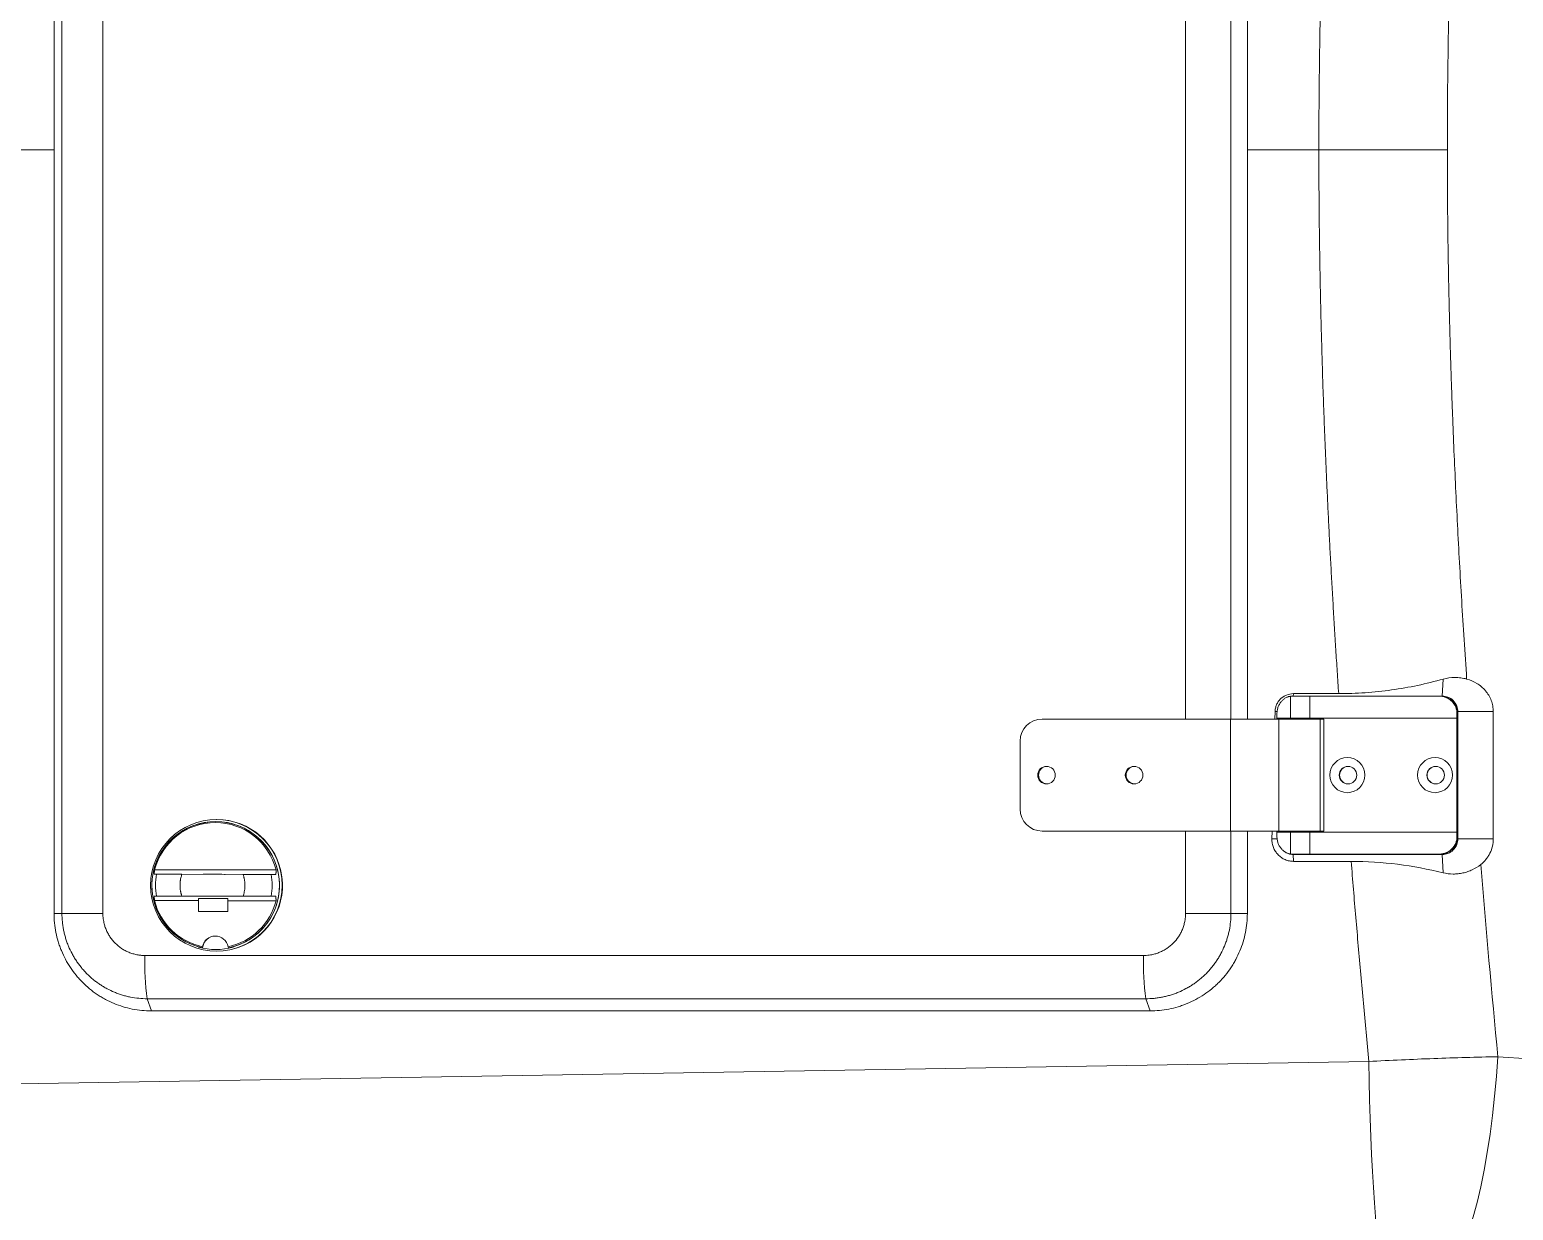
# Model space of a CAD drawing. Header units: millimetres. Extents: x 744 to 5705, y 930 to 4879.
# Drawn here: x 1554 to 1892, y 1414.4 to 1683.4 of the extents above; entities that cross this region are included whole.
import ezdxf

# ---------------------------------------------------------------- set-up
doc = ezdxf.new("R2010")
doc.units = ezdxf.units.MM
doc.header["$MEASUREMENT"] = 0

msp = doc.modelspace()

# ---------------------------------------------------------------- linework, layer by layer
at = {"color": 7, "linetype": 'Continuous', "lineweight": 15, "true_color": 0xffffff}
for p, q in [((1559.55, 1482.06), (1559.55, 1829.99)), ((1561.35, 1482.06), (1561.35, 1829.99)), ((1570.68, 1482.06), (1570.68, 1829.99)), ((1831.4, 1785.73), (1831.4, 1526.32)), ((1876.96, 1656.03), (1847.7, 1656.03)), ((1875.81, 1531.57), (1876.01, 1535.45)), ((1841.23, 1531.54), (1841.23, 1526.57)), ((1841.7, 1531.57), (1845.6, 1531.57)), ((1841.9, 1532.13), (1841.87, 1531.57)), ((1841.9, 1532.13), (1852.21, 1532.13)), ((1845.6, 1531.57), (1875.11, 1531.57)), ((1845.6, 1531.57), (1845.6, 1526.57)), ((1875.35, 1531.57), (1875.11, 1531.57)), ((1837.67, 1526.32), (1837.72, 1528.03)), ((1887.43, 1528.03), (1879.35, 1528.03)), ((1879.35, 1528.03), (1879.35, 1499.03)), ((1887.43, 1528.03), (1887.43, 1499.03)), ((1784.65, 1526.32), (1827.57, 1526.32)), ((1827.57, 1526.32), (1838.61, 1526.32)), ((1827.57, 1500.82), (1827.57, 1526.32)), ((1838.15, 1526.57), (1838.15, 1527.57)), ((1838.15, 1526.32), (1838.15, 1526.57)), ((1838.15, 1526.57), (1841.23, 1526.57)), ((1838.61, 1526.32), (1848.01, 1526.32)), ((1838.61, 1500.82), (1838.61, 1526.32)), ((1841.23, 1526.57), (1845.6, 1526.57)), ((1842.36, 1526.57), (1842.36, 1526.32)), ((1845.6, 1526.57), (1879.16, 1526.57)), ((1847.36, 1526.32), (1847.36, 1526.57)), ((1848.01, 1526.32), (1848.86, 1526.32)), ((1848.01, 1500.82), (1848.01, 1526.32)), ((1848.86, 1500.82), (1848.86, 1526.32)), ((1879.35, 1527.57), (1879.16, 1527.57)), ((1879.16, 1526.57), (1879.16, 1527.57)), ((1879.16, 1526.57), (1879.16, 1500.57)), ((1879.35, 1527.57), (1879.35, 1499.57)), ((1779.66, 1505.82), (1779.66, 1521.32)), ((1596.56, 1503.47), (1596.53, 1503.47)), ((1827.57, 1500.82), (1784.65, 1500.82)), ((1838.61, 1500.82), (1827.57, 1500.82)), ((1831.4, 1500.82), (1831.4, 1482.06)), ((1837, 1499.03), (1837.04, 1500.82)), ((1838.15, 1500.57), (1838.15, 1500.82)), ((1848.01, 1500.82), (1838.61, 1500.82)), ((1842.36, 1500.82), (1842.36, 1500.57)), ((1847.36, 1500.57), (1847.36, 1500.82)), ((1848.86, 1500.82), (1848.01, 1500.82)), ((1841.23, 1500.57), (1838.15, 1500.57)), ((1838.15, 1500.57), (1838.15, 1499.57)), ((1845.6, 1500.57), (1841.23, 1500.57)), ((1841.23, 1495.61), (1841.23, 1500.57)), ((1879.16, 1500.57), (1845.6, 1500.57)), ((1845.6, 1495.57), (1845.6, 1500.57)), ((1879.16, 1499.57), (1879.16, 1500.57)), ((1879.16, 1499.57), (1879.35, 1499.57)), ((1887.43, 1499.03), (1879.35, 1499.03)), ((1845.6, 1495.57), (1841.7, 1495.57)), ((1841.95, 1493.92), (1841.87, 1495.48)), ((1875.81, 1495.48), (1841.87, 1495.48)), ((1875.11, 1495.57), (1845.6, 1495.57)), ((1875.35, 1495.57), (1875.11, 1495.57)), ((1876.02, 1491.31), (1875.81, 1495.48)), ((1610.1, 1490.96), (1582.36, 1490.98)), ((1582.46, 1491.98), (1610.12, 1491.96)), ((1588.68, 1490.97), (1602.61, 1490.96)), ((1855.05, 1493.92), (1841.95, 1493.92)), ((1592.49, 1484.97), (1582.45, 1484.98)), ((1602.6, 1485.96), (1588.68, 1485.97)), ((1599.13, 1485.44), (1592.49, 1485.44)), ((1592.49, 1485.44), (1592.49, 1482.51)), ((1599.13, 1482.51), (1599.13, 1485.44)), ((1610.12, 1484.96), (1599.13, 1484.96)), ((1561.35, 1482.06), (1559.55, 1482.06)), ((1570.68, 1482.06), (1561.35, 1482.06)), ((1599.13, 1482.51), (1592.49, 1482.51)), ((1817.33, 1482.06), (1827.67, 1482.06)), ((1827.67, 1482.06), (1831.4, 1482.06)), ((1592.46, 1474.45), (1592.45, 1474.37)), ((1807.75, 1472.47), (1580.25, 1472.47)), ((1596.53, 1473.47), (1596.56, 1473.47)), ((1581.73, 1459.84), (1580.76, 1462.62)), ((1808.26, 1462.62), (1580.76, 1462.62)), ((1808.26, 1462.62), (1809.23, 1459.84)), ((1809.23, 1459.84), (1581.73, 1459.84)), ((1859.05, 1448.31), (1450.36, 1441.54)), ((1895.69, 1448.95), (1888.46, 1449.4))]:
    msp.add_line(p, q, dxfattribs=at)
at = {"color": 8, "linetype": 'Continuous', "lineweight": 15, "true_color": 0x808080}
for p, q in [((1817.33, 1785.73), (1817.33, 1526.32)), ((1827.67, 1785.73), (1827.67, 1526.32)), ((1559.55, 1656.03), (1510.65, 1656.03)), ((1847.7, 1656.03), (1831.4, 1656.03)), ((1837.72, 1528.03), (1838.17, 1528.03)), ((1817.33, 1500.82), (1817.33, 1482.06)), ((1827.67, 1500.82), (1827.67, 1482.06)), ((1837, 1499.03), (1838.18, 1499.03))]:
    msp.add_line(p, q, dxfattribs=at)
at = {"color": 7, "linetype": 'Continuous', "lineweight": 15, "true_color": 0xffffff}
for points in [[(1593.54, 1490.97), (1593.73, 1490.97), (1594.28, 1490.97), (1595.09, 1490.97), (1596.04, 1490.97), (1597, 1490.97), (1597.81, 1490.97), (1598.35, 1490.96), (1598.54, 1490.96), (1598.35, 1490.96), (1597.81, 1490.97), (1597, 1490.97), (1596.04, 1490.97), (1595.09, 1490.97), (1594.28, 1490.97), (1593.73, 1490.97), (1593.54, 1490.97)], [(1862.19, 1399.99), (1861.91, 1401.31), (1861.63, 1402.98), (1861.36, 1404.99), (1861.09, 1407.33), (1860.83, 1409.97), (1860.58, 1412.91), (1860.34, 1416.12), (1860.12, 1419.57), (1859.91, 1423.24), (1859.72, 1427.11), (1859.54, 1431.14), (1859.39, 1435.31), (1859.25, 1439.58), (1859.14, 1443.92), (1859.05, 1448.31)], [(1876.75, 1399.66), (1877.81, 1400.99), (1878.86, 1402.69), (1879.9, 1404.74), (1880.91, 1407.15), (1881.89, 1409.87), (1882.83, 1412.9), (1883.72, 1416.22), (1884.56, 1419.78), (1885.34, 1423.58), (1886.05, 1427.57), (1886.7, 1431.73), (1887.26, 1436.03), (1887.74, 1440.43), (1888.14, 1444.9), (1888.46, 1449.4)]]:
    msp.add_lwpolyline(points, dxfattribs=at)
for centre, radius in [((1785.64, 1513.57), 2), ((1805.6, 1513.57), 2), ((1854.2, 1513.57), 4), ((1854.33, 1513.57), 2), ((1874.17, 1513.57), 4), ((1874.29, 1513.57), 2), ((1596.55, 1488.46), 14.99)]:
    msp.add_circle(centre, radius, dxfattribs=at)
for centre, radius, start, end in [((1875.35, 1527.58), 4, 359.946, 89.9459), ((1784.65, 1521.33), 5, 90.0542, 180.0541), ((1785.83, 1513.57), 2, 92.7344, 267.2652), ((1785.83, 1513.57), 2, 92.7357, 267.2635), ((1805.79, 1513.57), 2, 92.7344, 267.2652), ((1854.4, 1513.57), 2, 90.087, 269.913), ((1874.36, 1513.57), 2, 90.087, 269.913), ((1784.65, 1505.82), 5, 179.9459, 269.9458), ((1596.38, 1488.45), 14.54, 281.7769, 258.1394), ((1596.38, 1488.45), 14.54, 285.7789, 254.2211), ((1596.29, 1488.5), 14.26, 14.0406, 165.8757), ((1596.54, 1488.47), 15, 270.0841, 89.9159), ((1596.6, 1488.46), 15, 284.7072, 89.9007), ((1875.35, 1499.57), 4, 270.0541, 0.054), ((1842.61, 1495.78), 0.25, 234.7041, 270), ((1847.11, 1495.78), 0.25, 270, 305.2959), ((1596, 1488.47), 13.34, 169.1586, 190.758), ((1595.9, 1488.47), 13.34, 349.1586, 10.758), ((1596.3, 1488.45), 14.28, 194.0747, 258.0164), ((1596.27, 1488.45), 14.28, 281.8998, 345.8419), ((1596.41, 1488.41), 14.59, 254.2311, 285.7689), ((1596.28, 1473.91), 2.99, 10.8435, 169.0727), ((1596.37, 1473.91), 3, 90.0467, 174.1057), ((1638.79, 1470.55), 58.57, 178.1224, 187.7799), ((1866.3, 1470.55), 58.57, 178.1224, 187.7799)]:
    msp.add_arc(centre, radius, start, end, dxfattribs=at)
for points, knots in [([(1847.7, 1656.03), (1847.7, 1657.29), (1847.7, 1659.81), (1847.71, 1663.59), (1847.74, 1667.4), (1847.77, 1671.21), (1847.82, 1675.05), (1847.87, 1678.89), (1847.93, 1682.75), (1848, 1686.63), (1848.08, 1690.52), (1848.17, 1694.43), (1848.27, 1698.35), (1848.38, 1702.29), (1848.5, 1706.24), (1848.63, 1710.21), (1848.77, 1714.19), (1848.92, 1718.19), (1849.07, 1722.2), (1849.24, 1726.22), (1849.41, 1730.27), (1849.6, 1734.32), (1849.79, 1738.39), (1849.99, 1742.48), (1850.2, 1746.58), (1850.42, 1750.7), (1850.65, 1754.83), (1850.89, 1758.97), (1851.14, 1763.13), (1851.39, 1767.31), (1851.65, 1771.5), (1851.93, 1775.71), (1852.11, 1778.52), (1852.21, 1779.92)], [0, 0, 0, 0, 0.030424, 0.060968, 0.091633, 0.122419, 0.153325, 0.184353, 0.215503, 0.246774, 0.278167, 0.309682, 0.341319, 0.373079, 0.404962, 0.436967, 0.469095, 0.501346, 0.533721, 0.566219, 0.598841, 0.631587, 0.664457, 0.69745, 0.730568, 0.763811, 0.797177, 0.830669, 0.864285, 0.898026, 0.931892, 0.965884, 1, 1, 1, 1]), ([(1881.36, 1776.59), (1881.26, 1774.97), (1881.04, 1771.76), (1880.73, 1766.95), (1880.44, 1762.18), (1880.15, 1757.44), (1879.88, 1752.73), (1879.62, 1748.07), (1879.37, 1743.43), (1879.14, 1738.83), (1878.91, 1734.27), (1878.7, 1729.74), (1878.5, 1725.24), (1878.32, 1720.78), (1878.1, 1715.23), (1877.86, 1708.58), (1877.62, 1700.87), (1877.42, 1693.22), (1877.25, 1685.65), (1877.12, 1678.14), (1877.03, 1670.71), (1876.97, 1663.34), (1876.96, 1658.46), (1876.96, 1656.03)], [0, 0, 0, 0, 0.040227, 0.08016, 0.119797, 0.15914, 0.198188, 0.236941, 0.275401, 0.313567, 0.351439, 0.389017, 0.426302, 0.463294, 0.499994, 0.564564, 0.62854, 0.691924, 0.754716, 0.816918, 0.878532, 0.939558, 1, 1, 1, 1]), ([(1852.21, 1532.13), (1852.09, 1533.81), (1851.87, 1537.16), (1851.55, 1542.17), (1851.24, 1547.15), (1850.95, 1552.12), (1850.66, 1557.07), (1850.39, 1561.99), (1850.13, 1566.89), (1849.88, 1571.78), (1849.65, 1576.64), (1849.43, 1581.48), (1849.22, 1586.29), (1849.02, 1591.09), (1848.84, 1595.87), (1848.67, 1600.62), (1848.52, 1605.35), (1848.38, 1610.07), (1848.25, 1614.76), (1848.13, 1619.43), (1848.03, 1624.08), (1847.94, 1628.7), (1847.87, 1633.31), (1847.8, 1637.89), (1847.76, 1642.46), (1847.72, 1647), (1847.7, 1651.52), (1847.7, 1654.53), (1847.7, 1656.03)], [0, 0, 0, 0, 0.040663, 0.081148, 0.121455, 0.161584, 0.201537, 0.241312, 0.28091, 0.320331, 0.359576, 0.398644, 0.437537, 0.476253, 0.514795, 0.553161, 0.591352, 0.629368, 0.66721, 0.704879, 0.742373, 0.779694, 0.816842, 0.853818, 0.890621, 0.927252, 0.963712, 1, 1, 1, 1]), ([(1876.96, 1656.03), (1876.96, 1654.81), (1876.96, 1652.38), (1876.97, 1648.73), (1877, 1645.06), (1877.03, 1641.36), (1877.07, 1637.66), (1877.12, 1633.93), (1877.18, 1630.19), (1877.25, 1626.43), (1877.33, 1622.65), (1877.42, 1618.85), (1877.52, 1615.04), (1877.62, 1611.2), (1877.74, 1607.36), (1877.87, 1603.49), (1878, 1599.6), (1878.2, 1594.26), (1878.47, 1587.42), (1878.85, 1579.06), (1879.27, 1570.57), (1879.73, 1561.96), (1880.23, 1553.24), (1880.77, 1544.39), (1881.17, 1538.46), (1881.36, 1535.47)], [0, 0, 0, 0, 0.030147, 0.060441, 0.09088, 0.121467, 0.1522, 0.18308, 0.214107, 0.245282, 0.276604, 0.308074, 0.339692, 0.371458, 0.403372, 0.435435, 0.467646, 0.500007, 0.568394, 0.637793, 0.708204, 0.779629, 0.852069, 0.925526, 1, 1, 1, 1]), ([(1852.21, 1532.13), (1854.22, 1532.13), (1856.24, 1532.2), (1860.26, 1532.49), (1862.27, 1532.7), (1866.25, 1533.26), (1868.24, 1533.6), (1872.15, 1534.43), (1874.09, 1534.91), (1876.01, 1535.45)], [0, 0, 0, 0, 0.25, 0.25, 0.5, 0.5, 0.75, 0.75, 1, 1, 1, 1]), ([(1876.01, 1535.45), (1876.89, 1535.7), (1877.78, 1535.82), (1879.13, 1535.82), (1879.59, 1535.79), (1880.48, 1535.67), (1880.93, 1535.58), (1881.36, 1535.47)], [0, 0, 0, 0, 0.5, 0.5, 0.75, 0.75, 1, 1, 1, 1]), ([(1881.36, 1535.47), (1882.19, 1535.24), (1882.97, 1534.91), (1884.06, 1534.24), (1884.41, 1533.99), (1885.06, 1533.43), (1885.36, 1533.13), (1885.78, 1532.64), (1885.91, 1532.47), (1886.16, 1532.12), (1886.28, 1531.94), (1886.62, 1531.38), (1886.81, 1530.99), (1887.04, 1530.39), (1887.1, 1530.18), (1887.22, 1529.76), (1887.27, 1529.55), (1887.39, 1528.9), (1887.43, 1528.47), (1887.43, 1528.03)], [0, 0, 0, 0, 0.25, 0.25, 0.375, 0.375, 0.5, 0.5, 0.5625, 0.5625, 0.625, 0.625, 0.75, 0.75, 0.8125, 0.8125, 0.875, 0.875, 1, 1, 1, 1]), ([(1837.72, 1528.03), (1837.72, 1528.3), (1837.75, 1528.57), (1837.87, 1529.09), (1837.95, 1529.35), (1838.17, 1529.85), (1838.3, 1530.09), (1838.6, 1530.53), (1838.78, 1530.74), (1839.17, 1531.12), (1839.37, 1531.29), (1839.83, 1531.59), (1840.07, 1531.71), (1840.81, 1532.02), (1841.35, 1532.13), (1841.9, 1532.13)], [0, 0, 0, 0, 0.125, 0.125, 0.25, 0.25, 0.375, 0.375, 0.5, 0.5, 0.625, 0.625, 0.75, 0.75, 1, 1, 1, 1]), ([(1875.81, 1531.57), (1876.22, 1531.57), (1876.67, 1531.5), (1877.54, 1531.15), (1877.96, 1530.88), (1878.65, 1530.19), (1878.92, 1529.77), (1879.27, 1528.9), (1879.35, 1528.45), (1879.35, 1528.03)], [0, 0, 0, 0, 0.25, 0.25, 0.5, 0.5, 0.75, 0.75, 1, 1, 1, 1]), ([(1841.95, 1493.92), (1841.62, 1493.92), (1841.29, 1493.96), (1840.81, 1494.05), (1840.65, 1494.1), (1840.33, 1494.19), (1840.17, 1494.25), (1839.72, 1494.44), (1839.43, 1494.6), (1838.89, 1494.98), (1838.63, 1495.19), (1838.17, 1495.66), (1837.97, 1495.92), (1837.61, 1496.48), (1837.46, 1496.78), (1837.22, 1497.39), (1837.13, 1497.71), (1837.01, 1498.36), (1836.99, 1498.69), (1837, 1499.03)], [0, 0, 0, 0, 0.125, 0.125, 0.1875, 0.1875, 0.25, 0.25, 0.375, 0.375, 0.5, 0.5, 0.625, 0.625, 0.75, 0.75, 0.875, 0.875, 1, 1, 1, 1]), ([(1879.35, 1499.03), (1879.35, 1498.61), (1879.27, 1498.16), (1878.92, 1497.29), (1878.65, 1496.87), (1877.96, 1496.17), (1877.54, 1495.9), (1876.67, 1495.56), (1876.22, 1495.48), (1875.81, 1495.48)], [0, 0, 0, 0, 0.25, 0.25, 0.5, 0.5, 0.75, 0.75, 1, 1, 1, 1]), ([(1887.43, 1499.03), (1887.43, 1498.46), (1887.37, 1497.9), (1887.1, 1496.81), (1886.91, 1496.28), (1886.53, 1495.53), (1886.39, 1495.29), (1886.09, 1494.82), (1885.92, 1494.59), (1885.39, 1493.94), (1884.99, 1493.55), (1884.56, 1493.2)], [0, 0, 0, 0, 0.25, 0.25, 0.5, 0.5, 0.625, 0.625, 0.75, 0.75, 1, 1, 1, 1]), ([(1841.87, 1495.48), (1841.47, 1495.51), (1840.75, 1495.57), (1840.14, 1495.96), (1839.88, 1496.14)], [0, 0, 0, 0, 0.558845, 1, 1, 1, 1]), ([(1842.61, 1495.53), (1842.61, 1495.53), (1842.61, 1495.53), (1842.62, 1495.53), (1842.65, 1495.53), (1842.69, 1495.53), (1842.76, 1495.53), (1842.86, 1495.53), (1843.01, 1495.53), (1843.21, 1495.53), (1843.43, 1495.53), (1843.68, 1495.53), (1844.01, 1495.53), (1844.37, 1495.53), (1844.65, 1495.53), (1845.04, 1495.53), (1845.58, 1495.53), (1846.19, 1495.53), (1846.54, 1495.53), (1846.74, 1495.53), (1846.83, 1495.53), (1846.92, 1495.53), (1846.99, 1495.53), (1847.04, 1495.53), (1847.08, 1495.53), (1847.1, 1495.53), (1847.11, 1495.53), (1847.11, 1495.53)], [0, 0, 0, 0, 0.0200454, 0.0400901, 0.0601354, 0.0901468, 0.1201508, 0.1528929, 0.1852718, 0.2502318, 0.2829738, 0.3153528, 0.3803128, 0.4403522, 0.4702422, 0.5003837, 0.6096323, 0.698342, 0.7870572, 0.8136762, 0.8402952, 0.866914, 0.8935325, 0.9201505, 0.9467678, 0.9733844, 1, 1, 1, 1]), ([(1582.89, 1490.98), (1582.94, 1490.98), (1583.01, 1490.98), (1583.22, 1490.98), (1583.35, 1490.98), (1583.68, 1490.98), (1583.87, 1490.98), (1584.19, 1490.98), (1584.31, 1490.98), (1584.55, 1490.97), (1584.68, 1490.97), (1585.08, 1490.97), (1585.36, 1490.97), (1585.96, 1490.97), (1586.28, 1490.97), (1586.94, 1490.97), (1587.28, 1490.97), (1587.97, 1490.97), (1588.33, 1490.97), (1588.68, 1490.97)], [0, 0, 0, 0, 0.125, 0.125, 0.25, 0.25, 0.375, 0.375, 0.4375, 0.4375, 0.5, 0.5, 0.625, 0.625, 0.75, 0.75, 0.875, 0.875, 1, 1, 1, 1]), ([(1588.68, 1485.97), (1588.65, 1486.05), (1588.6, 1486.21), (1588.52, 1486.46), (1588.46, 1486.7), (1588.4, 1486.95), (1588.33, 1487.33), (1588.27, 1487.83), (1588.24, 1488.47), (1588.26, 1489.01), (1588.31, 1489.43), (1588.36, 1489.78), (1588.44, 1490.16), (1588.55, 1490.57), (1588.64, 1490.84), (1588.68, 1490.97)], [0, 0, 0, 0, 0.049915, 0.099831, 0.149748, 0.199665, 0.249585, 0.374265, 0.498939, 0.624651, 0.692518, 0.749449, 0.832969, 0.916486, 1, 1, 1, 1]), ([(1602.61, 1490.96), (1602.63, 1490.89), (1602.69, 1490.73), (1602.76, 1490.5), (1602.82, 1490.27), (1602.87, 1490.03), (1602.92, 1489.79), (1602.96, 1489.56), (1603, 1489.24), (1603.03, 1488.88), (1603.04, 1488.46), (1603.03, 1488.03), (1602.99, 1487.55), (1602.9, 1487.01), (1602.78, 1486.48), (1602.66, 1486.13), (1602.6, 1485.96)], [0, 0, 0, 0, 0.0476052, 0.0952105, 0.1428163, 0.190423, 0.2380308, 0.2856401, 0.3255057, 0.4281984, 0.5007565, 0.5718843, 0.6789123, 0.7859434, 0.8929738, 1, 1, 1, 1]), ([(1609.01, 1490.96), (1608.92, 1490.96), (1608.81, 1490.96), (1608.52, 1490.96), (1608.34, 1490.96), (1607.94, 1490.96), (1607.71, 1490.96), (1607.34, 1490.96), (1607.21, 1490.96), (1606.94, 1490.96), (1606.79, 1490.96), (1606.35, 1490.96), (1606.05, 1490.96), (1605.41, 1490.96), (1605.07, 1490.96), (1604.38, 1490.96), (1604.03, 1490.96), (1603.32, 1490.96), (1602.96, 1490.96), (1602.61, 1490.96)], [0, 0, 0, 0, 0.125, 0.125, 0.25, 0.25, 0.375, 0.375, 0.4375, 0.4375, 0.5, 0.5, 0.625, 0.625, 0.75, 0.75, 0.875, 0.875, 1, 1, 1, 1]), ([(1859.05, 1448.31), (1858.84, 1450.53), (1858.43, 1454.95), (1857.83, 1461.56), (1857.24, 1468.12), (1856.67, 1474.64), (1856.11, 1481.11), (1855.57, 1487.53), (1855.23, 1491.79), (1855.05, 1493.92)], [0, 0, 0, 0, 0.1460296, 0.2910017, 0.4349163, 0.5777733, 0.7195728, 0.860315, 1, 1, 1, 1]), ([(1876.02, 1491.31), (1872.61, 1492.15), (1869.15, 1492.8), (1862.12, 1493.69), (1858.59, 1493.91), (1855.05, 1493.92)], [0, 0, 0, 0, 0.5, 0.5, 1, 1, 1, 1]), ([(1884.56, 1493.2), (1883.96, 1492.72), (1883.33, 1492.33), (1882.31, 1491.84), (1881.96, 1491.7), (1881.25, 1491.46), (1880.88, 1491.36), (1880.15, 1491.19), (1879.78, 1491.13), (1879.03, 1491.05), (1878.66, 1491.03), (1877.52, 1491.04), (1876.76, 1491.13), (1876.02, 1491.31)], [0, 0, 0, 0, 0.25, 0.25, 0.375, 0.375, 0.5, 0.5, 0.625, 0.625, 0.75, 0.75, 1, 1, 1, 1]), ([(1588.68, 1485.97), (1588.32, 1485.97), (1587.97, 1485.97), (1587.28, 1485.97), (1586.93, 1485.97), (1586.27, 1485.97), (1585.96, 1485.97), (1585.36, 1485.97), (1585.07, 1485.97), (1584.54, 1485.97), (1584.3, 1485.98), (1583.98, 1485.98), (1583.88, 1485.98), (1583.68, 1485.98), (1583.59, 1485.98), (1583.35, 1485.98), (1583.21, 1485.98), (1583.01, 1485.98), (1582.93, 1485.98), (1582.89, 1485.98)], [0, 0, 0, 0, 0.125, 0.125, 0.25, 0.25, 0.375, 0.375, 0.5, 0.5, 0.625, 0.625, 0.6875, 0.6875, 0.75, 0.75, 0.875, 0.875, 1, 1, 1, 1]), ([(1609, 1485.96), (1608.92, 1485.96), (1608.8, 1485.96), (1608.51, 1485.96), (1608.34, 1485.96), (1607.93, 1485.96), (1607.71, 1485.96), (1607.33, 1485.96), (1607.2, 1485.96), (1606.93, 1485.96), (1606.79, 1485.96), (1606.35, 1485.96), (1606.04, 1485.96), (1605.4, 1485.96), (1605.06, 1485.96), (1604.38, 1485.96), (1604.03, 1485.96), (1603.32, 1485.96), (1602.96, 1485.96), (1602.6, 1485.96)], [0, 0, 0, 0, 0.125, 0.125, 0.25, 0.25, 0.375, 0.375, 0.4375, 0.4375, 0.5, 0.5, 0.625, 0.625, 0.75, 0.75, 0.875, 0.875, 1, 1, 1, 1]), ([(1581.73, 1459.84), (1580.99, 1459.84), (1580.27, 1459.88), (1578.81, 1460.02), (1578.09, 1460.13), (1575.94, 1460.56), (1574.56, 1460.99), (1572.55, 1461.82), (1571.9, 1462.13), (1570.93, 1462.65), (1570.61, 1462.83), (1569.99, 1463.21), (1569.68, 1463.4), (1568.17, 1464.41), (1567.06, 1465.33), (1565.78, 1466.62), (1565.53, 1466.88), (1565.04, 1467.42), (1564.8, 1467.7), (1564.1, 1468.55), (1563.67, 1469.14), (1562.47, 1470.94), (1561.79, 1472.22), (1561.09, 1473.91), (1560.96, 1474.26), (1560.72, 1474.94), (1560.6, 1475.29), (1560.29, 1476.33), (1560.11, 1477.03), (1559.69, 1479.15), (1559.55, 1480.59), (1559.55, 1482.06)], [0, 0, 0, 0, 0.0625, 0.0625, 0.125, 0.125, 0.25, 0.25, 0.3125, 0.3125, 0.34375, 0.34375, 0.375, 0.375, 0.5, 0.5, 0.53125, 0.53125, 0.5625, 0.5625, 0.625, 0.625, 0.75, 0.75, 0.78125, 0.78125, 0.8125, 0.8125, 0.875, 0.875, 1, 1, 1, 1]), ([(1580.76, 1462.62), (1579.49, 1462.62), (1578.21, 1462.75), (1576.83, 1463.02), (1576.67, 1463.05), (1576.36, 1463.12), (1576.21, 1463.16), (1575.75, 1463.27), (1575.45, 1463.36), (1574.99, 1463.5), (1574.84, 1463.55), (1574.53, 1463.65), (1574.38, 1463.7), (1573.93, 1463.86), (1573.63, 1463.97), (1572.75, 1464.34), (1572.17, 1464.61), (1571.48, 1464.98), (1571.34, 1465.06), (1571.06, 1465.22), (1570.93, 1465.3), (1570.52, 1465.54), (1570.26, 1465.71), (1569.86, 1465.97), (1569.73, 1466.06), (1569.47, 1466.24), (1569.34, 1466.34), (1568.96, 1466.62), (1568.7, 1466.82), (1567.96, 1467.43), (1567.48, 1467.86), (1566.82, 1468.53), (1566.6, 1468.76), (1566.17, 1469.23), (1565.97, 1469.47), (1565.57, 1469.96), (1565.37, 1470.21), (1564.99, 1470.72), (1564.81, 1470.98), (1564.54, 1471.38), (1564.46, 1471.51), (1564.29, 1471.78), (1564.2, 1471.92), (1563.95, 1472.33), (1563.8, 1472.61), (1563.35, 1473.45), (1563.07, 1474.03), (1562.8, 1474.68), (1562.77, 1474.76), (1562.71, 1474.9), (1562.69, 1474.98), (1562.6, 1475.2), (1562.55, 1475.35), (1562.39, 1475.79), (1562.29, 1476.09), (1562.15, 1476.55), (1562.1, 1476.7), (1562.02, 1477.01), (1561.98, 1477.16), (1561.86, 1477.63), (1561.79, 1477.94), (1561.67, 1478.57), (1561.61, 1478.88), (1561.52, 1479.51), (1561.48, 1479.83), (1561.38, 1480.79), (1561.35, 1481.43), (1561.35, 1482.06)], [0, 0, 0, 0, 0.125, 0.125, 0.140625, 0.140625, 0.15625, 0.15625, 0.1875, 0.1875, 0.203125, 0.203125, 0.21875, 0.21875, 0.25, 0.25, 0.3125, 0.3125, 0.328125, 0.328125, 0.34375, 0.34375, 0.375, 0.375, 0.390625, 0.390625, 0.40625, 0.40625, 0.4375, 0.4375, 0.5, 0.5, 0.53125, 0.53125, 0.5625, 0.5625, 0.59375, 0.59375, 0.625, 0.625, 0.640625, 0.640625, 0.65625, 0.65625, 0.6875, 0.6875, 0.75, 0.75, 0.757812, 0.757812, 0.765625, 0.765625, 0.78125, 0.78125, 0.8125, 0.8125, 0.828125, 0.828125, 0.84375, 0.84375, 0.875, 0.875, 0.90625, 0.90625, 0.9375, 0.9375, 1, 1, 1, 1]), ([(1580.25, 1472.47), (1580.15, 1472.47), (1579.94, 1472.47), (1579.63, 1472.49), (1579.31, 1472.51), (1579, 1472.55), (1578.69, 1472.59), (1578.18, 1472.69), (1577.47, 1472.86), (1576.58, 1473.18), (1575.73, 1473.58), (1574.66, 1474.23), (1573.44, 1475.23), (1572.44, 1476.45), (1571.8, 1477.52), (1571.39, 1478.38), (1571.07, 1479.26), (1570.87, 1480.08), (1570.75, 1480.8), (1570.69, 1481.43), (1570.68, 1481.85), (1570.68, 1482.06)], [0, 0, 0, 0, 0.020867, 0.041684, 0.062474, 0.08326, 0.104062, 0.124905, 0.187503, 0.250113, 0.312374, 0.374673, 0.499801, 0.624289, 0.686806, 0.749368, 0.811865, 0.874407, 0.91627, 0.958074, 1, 1, 1, 1]), ([(1817.33, 1482.06), (1817.33, 1481.96), (1817.33, 1481.75), (1817.31, 1481.43), (1817.29, 1481.12), (1817.25, 1480.81), (1817.2, 1480.5), (1817.11, 1479.99), (1816.93, 1479.27), (1816.62, 1478.38), (1816.22, 1477.53), (1815.57, 1476.46), (1814.57, 1475.24), (1813.36, 1474.23), (1812.28, 1473.59), (1811.43, 1473.19), (1810.55, 1472.87), (1809.73, 1472.66), (1809.01, 1472.54), (1808.38, 1472.48), (1807.96, 1472.47), (1807.75, 1472.47)], [0, 0, 0, 0, 0.020867, 0.041684, 0.062474, 0.08326, 0.104062, 0.124905, 0.187503, 0.250113, 0.312374, 0.374673, 0.499801, 0.624289, 0.686806, 0.749368, 0.811865, 0.874407, 0.91627, 0.958074, 1, 1, 1, 1]), ([(1827.67, 1482.06), (1827.67, 1480.79), (1827.54, 1479.51), (1827.27, 1478.12), (1827.23, 1477.97), (1827.16, 1477.66), (1827.13, 1477.5), (1827.01, 1477.04), (1826.93, 1476.74), (1826.79, 1476.28), (1826.74, 1476.13), (1826.64, 1475.82), (1826.59, 1475.67), (1826.43, 1475.22), (1826.31, 1474.92), (1825.95, 1474.04), (1825.68, 1473.46), (1825.31, 1472.76), (1825.23, 1472.62), (1825.07, 1472.35), (1825, 1472.21), (1824.75, 1471.81), (1824.59, 1471.54), (1824.32, 1471.14), (1824.23, 1471.01), (1824.05, 1470.75), (1823.96, 1470.62), (1823.67, 1470.24), (1823.47, 1469.98), (1822.86, 1469.23), (1822.43, 1468.76), (1821.77, 1468.09), (1821.54, 1467.87), (1821.07, 1467.45), (1820.83, 1467.24), (1820.34, 1466.84), (1820.09, 1466.64), (1819.58, 1466.26), (1819.32, 1466.08), (1818.92, 1465.81), (1818.79, 1465.73), (1818.52, 1465.56), (1818.39, 1465.47), (1817.97, 1465.22), (1817.7, 1465.07), (1816.85, 1464.61), (1816.28, 1464.34), (1815.63, 1464.07), (1815.55, 1464.04), (1815.4, 1463.98), (1815.33, 1463.95), (1815.11, 1463.87), (1814.96, 1463.81), (1814.52, 1463.65), (1814.22, 1463.55), (1813.76, 1463.41), (1813.61, 1463.37), (1813.3, 1463.29), (1813.15, 1463.24), (1812.69, 1463.13), (1812.37, 1463.06), (1811.75, 1462.93), (1811.44, 1462.88), (1810.8, 1462.78), (1810.49, 1462.74), (1809.53, 1462.65), (1808.9, 1462.62), (1808.26, 1462.62)], [0, 0, 0, 0, 0.125, 0.125, 0.140625, 0.140625, 0.15625, 0.15625, 0.1875, 0.1875, 0.203125, 0.203125, 0.21875, 0.21875, 0.25, 0.25, 0.3125, 0.3125, 0.328125, 0.328125, 0.34375, 0.34375, 0.375, 0.375, 0.390625, 0.390625, 0.40625, 0.40625, 0.4375, 0.4375, 0.5, 0.5, 0.53125, 0.53125, 0.5625, 0.5625, 0.59375, 0.59375, 0.625, 0.625, 0.640625, 0.640625, 0.65625, 0.65625, 0.6875, 0.6875, 0.75, 0.75, 0.757813, 0.757813, 0.765625, 0.765625, 0.78125, 0.78125, 0.8125, 0.8125, 0.828125, 0.828125, 0.84375, 0.84375, 0.875, 0.875, 0.90625, 0.90625, 0.9375, 0.9375, 1, 1, 1, 1]), ([(1831.4, 1482.06), (1831.4, 1481.33), (1831.37, 1480.6), (1831.22, 1479.14), (1831.12, 1478.42), (1830.69, 1476.26), (1830.26, 1474.88), (1829.43, 1472.87), (1829.12, 1472.21), (1828.61, 1471.25), (1828.42, 1470.93), (1828.05, 1470.3), (1827.85, 1469.99), (1826.84, 1468.48), (1825.93, 1467.37), (1824.64, 1466.08), (1824.38, 1465.83), (1823.84, 1465.34), (1823.56, 1465.1), (1822.71, 1464.41), (1822.13, 1463.97), (1820.32, 1462.77), (1819.05, 1462.09), (1817.36, 1461.39), (1817.02, 1461.26), (1816.33, 1461.01), (1815.99, 1460.9), (1814.95, 1460.58), (1814.25, 1460.41), (1812.13, 1459.99), (1810.69, 1459.84), (1809.23, 1459.84)], [0, 0, 0, 0, 0.0625, 0.0625, 0.125, 0.125, 0.25, 0.25, 0.3125, 0.3125, 0.34375, 0.34375, 0.375, 0.375, 0.5, 0.5, 0.53125, 0.53125, 0.5625, 0.5625, 0.625, 0.625, 0.75, 0.75, 0.78125, 0.78125, 0.8125, 0.8125, 0.875, 0.875, 1, 1, 1, 1]), ([(1888.46, 1449.4), (1883.63, 1449.31), (1878.77, 1449.18), (1868.96, 1448.81), (1864.03, 1448.59), (1859.05, 1448.31)], [0, 0, 0, 0, 0.5, 0.5, 1, 1, 1, 1])]:
    msp.add_open_spline(points, degree=3, knots=knots, dxfattribs=at)
for points, weights in [([(1841.23, 1531.54), (1838.15, 1531.09), (1838.15, 1527.57)], [0.952561987211, 0.733139631925, 1]), ([(1879.16, 1527.57), (1879.16, 1531.57), (1875.11, 1531.57)], [1, 0.707106781187, 1]), ([(1838.15, 1499.57), (1838.15, 1496.06), (1841.23, 1495.61)], [1, 0.733139631925, 0.952561987211]), ([(1875.11, 1495.57), (1879.16, 1495.57), (1879.16, 1499.57)], [1, 0.707106781186, 1]), ([(1582.46, 1491.98), (1582.39, 1491.48), (1582.36, 1490.98)], [0.864590988671, 0.861118128829, 0.858737966456]), ([(1610.1, 1490.96), (1610.13, 1491.46), (1610.12, 1491.96)], [0.858635227203, 0.856291972714, 0.855029201921]), ([(1582.36, 1485.98), (1582.39, 1485.48), (1582.45, 1484.98)], [0.858692198219, 0.861061676196, 0.864523708377]), ([(1610.12, 1484.96), (1610.12, 1485.46), (1610.09, 1485.96)], [0.855004935041, 0.856257230072, 0.858589921123])]:
    msp.add_rational_spline(points, weights, degree=2, dxfattribs=at)
for points in [[(1841.23, 1531.54), (1841.36, 1531.56), (1841.52, 1531.57), (1841.7, 1531.57)], [(1841.23, 1495.61), (1841.36, 1495.59), (1841.52, 1495.57), (1841.7, 1495.57)], [(1582.89, 1490.98), (1582.72, 1490.98), (1582.54, 1490.98), (1582.36, 1490.98)], [(1610.1, 1490.96), (1609.73, 1490.96), (1609.37, 1490.96), (1609.01, 1490.96)], [(1888.46, 1449.4), (1887.08, 1464), (1885.77, 1478.59), (1884.56, 1493.2)], [(1582.36, 1485.98), (1582.53, 1485.98), (1582.71, 1485.98), (1582.89, 1485.98)], [(1609, 1485.96), (1609.37, 1485.96), (1609.73, 1485.96), (1610.09, 1485.96)], [(1592.43, 1474.46), (1592.43, 1474.43), (1592.44, 1474.4), (1592.45, 1474.37)], [(1593.34, 1474.48), (1593.35, 1474.39), (1593.37, 1474.31), (1593.39, 1474.22)], [(1599.35, 1474.21), (1599.31, 1474.3), (1599.27, 1474.39), (1599.22, 1474.48)], [(1600.38, 1474.37), (1600.36, 1474.4), (1600.35, 1474.43), (1600.33, 1474.46)]]:
    msp.add_open_spline(points, degree=3, dxfattribs=at)

doc.saveas('drawing.dxf')
